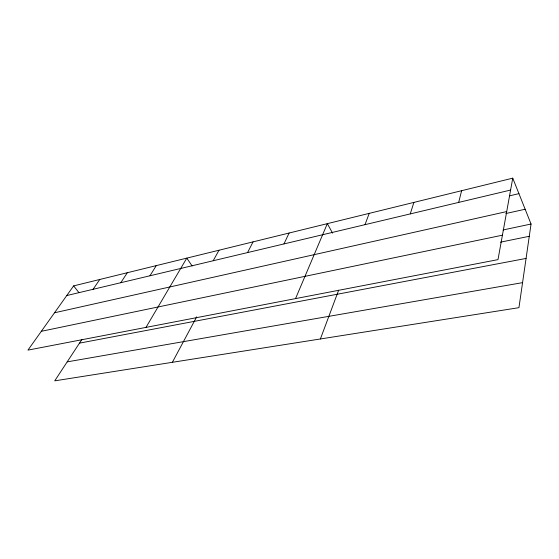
<?xml version="1.0" encoding="UTF-8"?>
<svg xmlns="http://www.w3.org/2000/svg" width="559" height="559" viewBox="0 0 559 559"><rect width="100%" height="100%" fill="white"/><g stroke="black" fill="none" stroke-linecap="round" stroke-linejoin="round"><path stroke-width="0.84" d="M512.757 178.153L497.992 259.635L27.95 350.116L73.627 285.894L512.757 178.153L531.05 224.026L518.941 307.674L54.726 380.847L81.859 339.516M458.68 202.4L461.622 190.696M410.264 213.908L413.884 202.407M365.013 224.662L369.213 213.37M320.384 338.971L338.649 290.198M295.536 298.604L327.329 223.649L332.591 233.124M283.972 243.927L289.101 233.026M247.553 252.584L253.052 241.872M172.375 362.302L196.684 316.862M213.182 260.753L219.002 250.229M145.997 327.392L186.79 258.132L192.135 265.972M149.931 275.79L156.268 265.616M120.772 282.721L127.312 272.722M93.08 289.303L99.795 279.472M66.752 295.557L510.598 190.06M509.626 195.825L518.934 193.645M54.509 312.781L506.699 211.575M505.832 213.538L525.153 209.241M503.051 229.966L531.05 224.026M41.324 331.312L502.422 235.185M500.48 242.166L529.275 236.296M79.476 343.142L526.068 258.426M67.185 361.869L522.567 282.644M73.627 285.894L78.931 292.616"/></g></svg>
